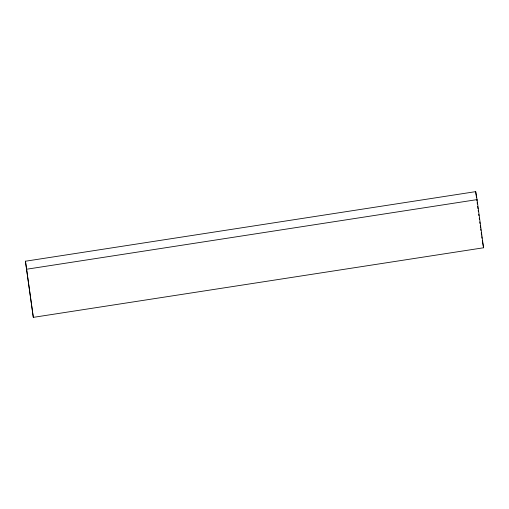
<?xml version="1.0" encoding="UTF-8"?>
<svg xmlns="http://www.w3.org/2000/svg" width="509" height="509" viewBox="0 0 509 509"><rect width="100%" height="100%" fill="white"/><g stroke="black" fill="none" stroke-linecap="round" stroke-linejoin="round"><path stroke-width="0.76" d="M25.45 261.225L475.686 191.638L477.067 199.611L483.55 247.775L33.314 317.361L25.45 261.225L33.314 317.361M26.831 269.197L477.067 199.611M482.297 240.528L483.55 247.775M475.686 191.638L476.519 197.848M476.729 199.401L476.939 200.953M477.149 202.506L477.359 204.058M477.671 206.393L477.983 208.722M478.193 210.274L478.403 211.833M478.721 214.162L478.924 215.714M479.243 218.049L479.453 219.602M479.764 221.93L479.974 223.483M480.286 225.818L480.496 227.37M480.706 228.923L480.916 230.475M481.228 232.81L481.539 235.139M481.749 236.691L481.959 238.25"/></g></svg>
